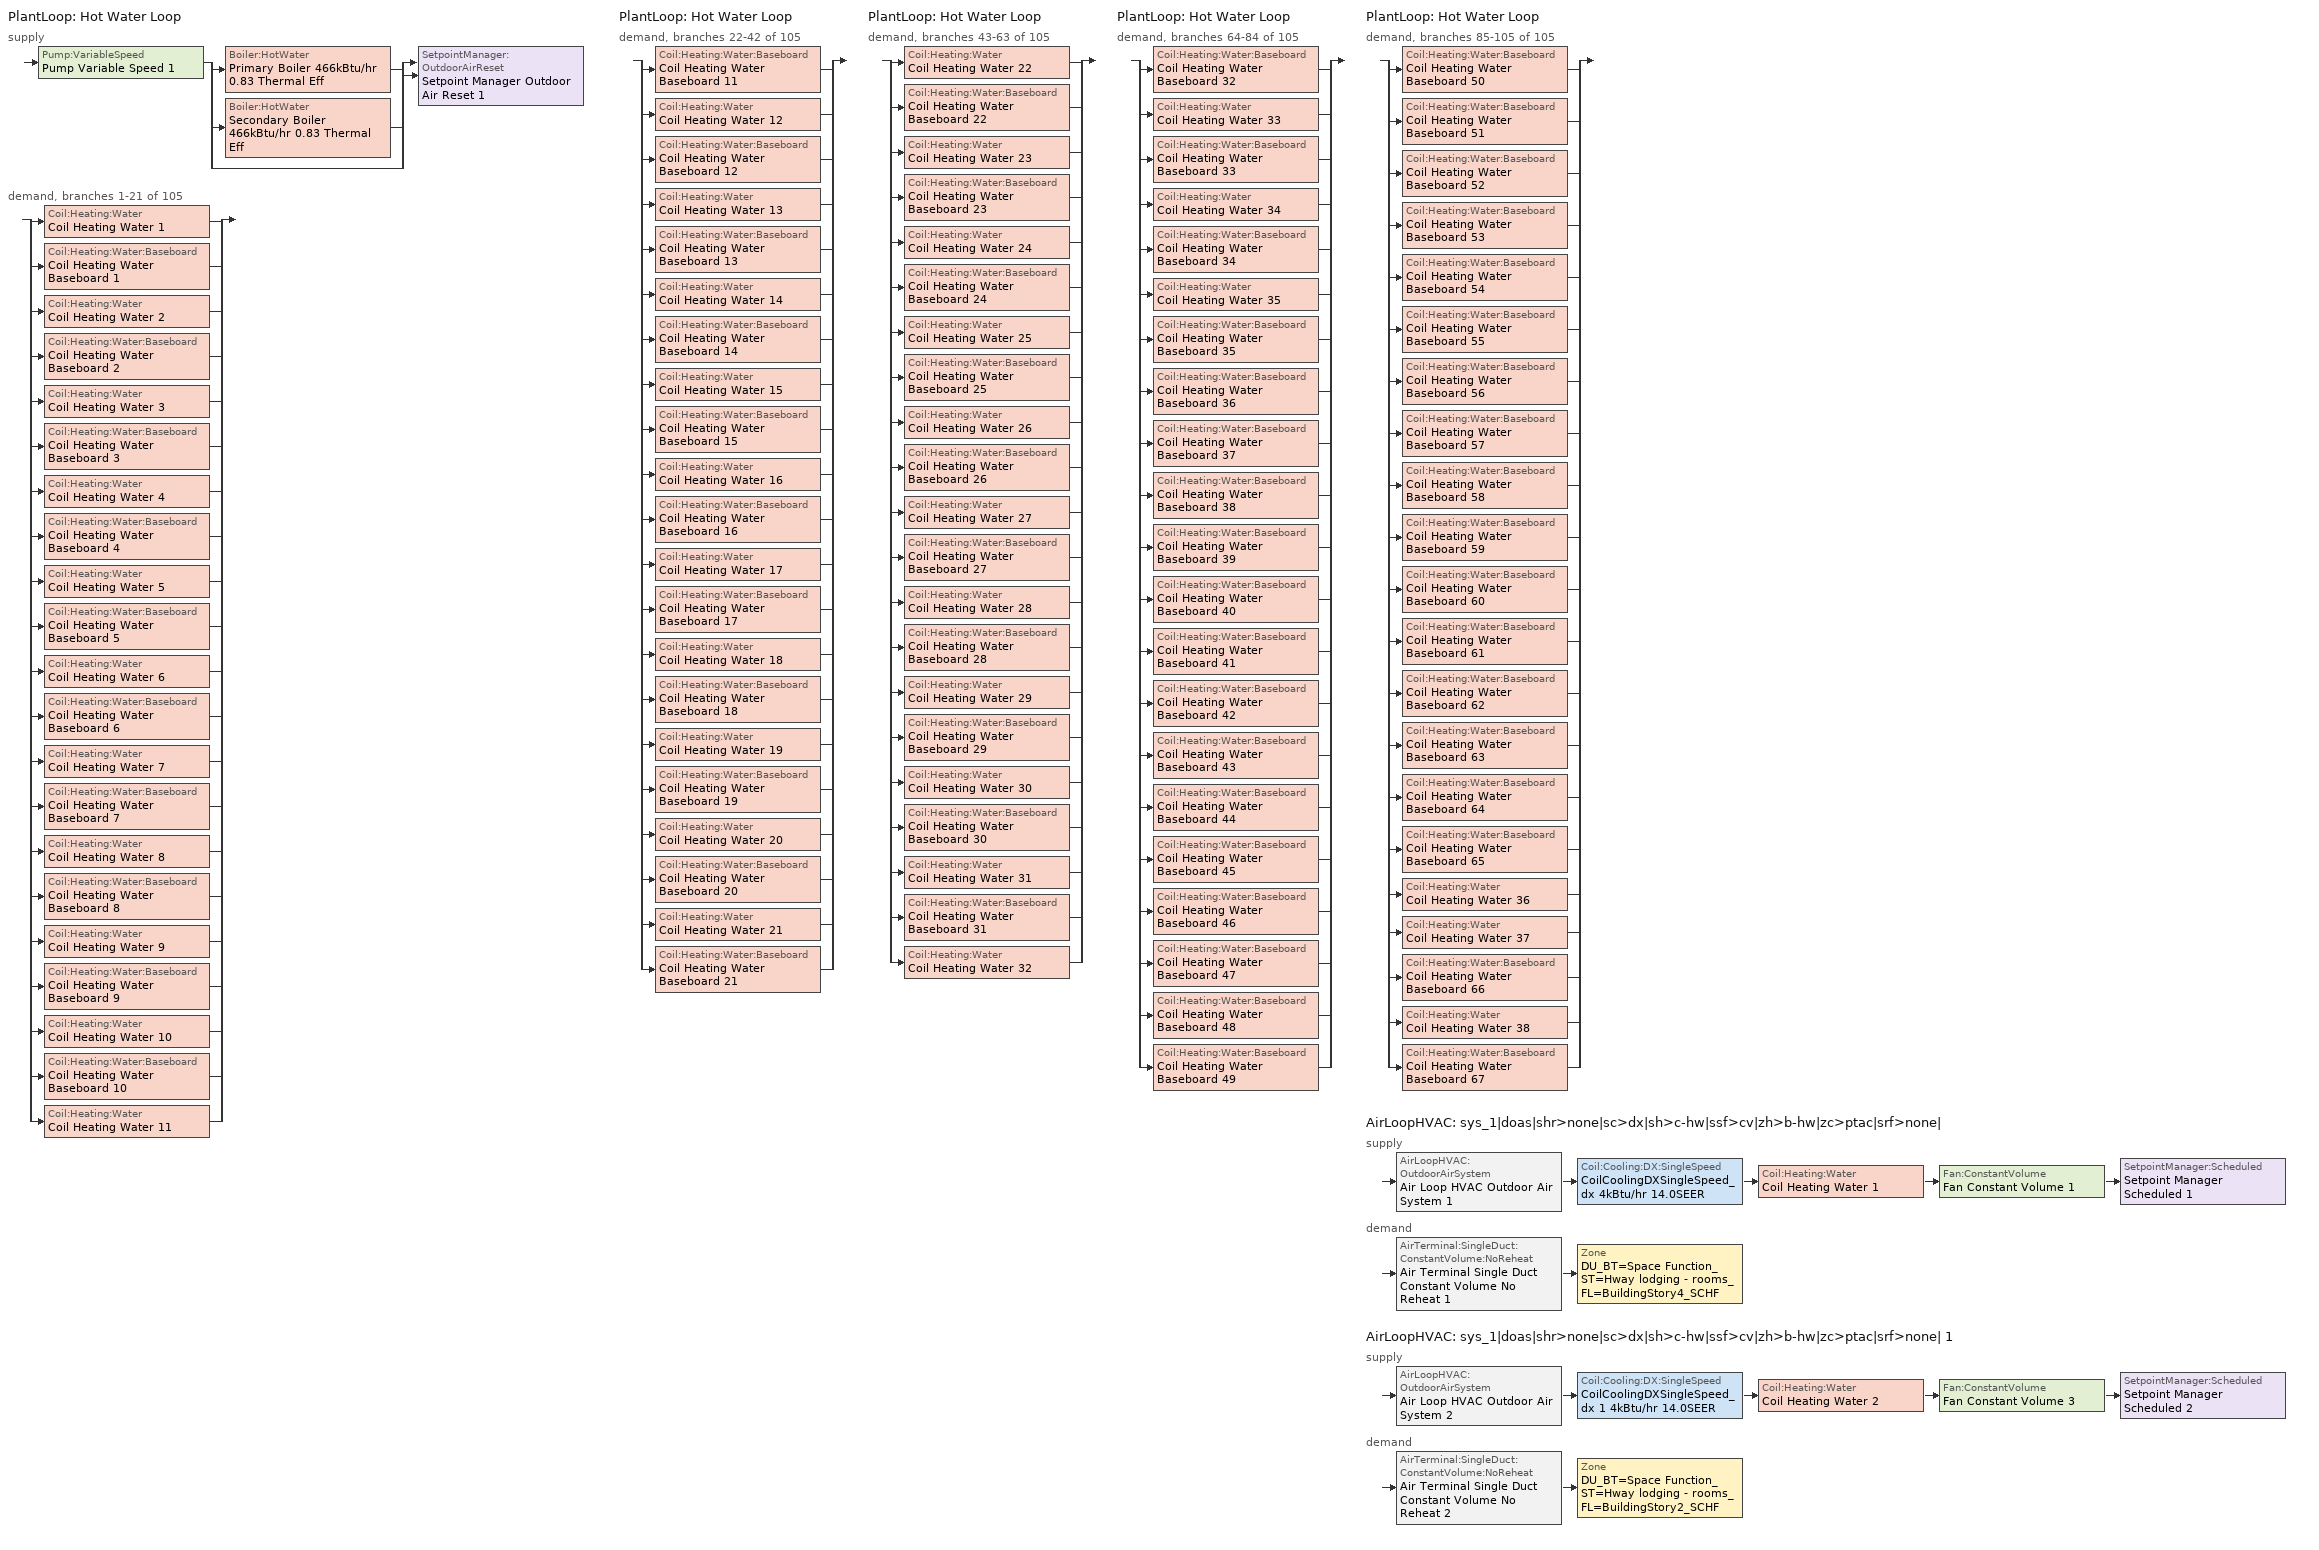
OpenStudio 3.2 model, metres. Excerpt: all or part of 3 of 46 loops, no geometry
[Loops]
PlantLoop 'Hot Water Loop'
 supply: Pump:VariableSpeed 'Pump Variable Speed 1' > split
  | Boiler:HotWater 'Primary Boiler 466kBtu/hr 0.83 Thermal Eff'
  | Boiler:HotWater 'Secondary Boiler 466kBtu/hr 0.83 Thermal Eff'
  | bypass
  join > SetpointManager:OutdoorAirReset 'Setpoint Manager Outdoor Air Reset 1'
 demand, branches 1-21 of 105: split
  | Coil:Heating:Water 'Coil Heating Water 1'
  | Coil:Heating:Water:Baseboard 'Coil Heating Water Baseboard 1'
  | Coil:Heating:Water 'Coil Heating Water 2'
  | Coil:Heating:Water:Baseboard 'Coil Heating Water Baseboard 2'
  | Coil:Heating:Water 'Coil Heating Water 3'
  | Coil:Heating:Water:Baseboard 'Coil Heating Water Baseboard 3'
  | Coil:Heating:Water 'Coil Heating Water 4'
  | Coil:Heating:Water:Baseboard 'Coil Heating Water Baseboard 4'
  | Coil:Heating:Water 'Coil Heating Water 5'
  | Coil:Heating:Water:Baseboard 'Coil Heating Water Baseboard 5'
  | Coil:Heating:Water 'Coil Heating Water 6'
  | Coil:Heating:Water:Baseboard 'Coil Heating Water Baseboard 6'
  | Coil:Heating:Water 'Coil Heating Water 7'
  | Coil:Heating:Water:Baseboard 'Coil Heating Water Baseboard 7'
  | Coil:Heating:Water 'Coil Heating Water 8'
  | Coil:Heating:Water:Baseboard 'Coil Heating Water Baseboard 8'
  | Coil:Heating:Water 'Coil Heating Water 9'
  | Coil:Heating:Water:Baseboard 'Coil Heating Water Baseboard 9'
  | Coil:Heating:Water 'Coil Heating Water 10'
  | Coil:Heating:Water:Baseboard 'Coil Heating Water Baseboard 10'
  | Coil:Heating:Water 'Coil Heating Water 11'
PlantLoop 'Hot Water Loop'
 demand, branches 22-42 of 105: split
  | Coil:Heating:Water:Baseboard 'Coil Heating Water Baseboard 11'
  | Coil:Heating:Water 'Coil Heating Water 12'
  | Coil:Heating:Water:Baseboard 'Coil Heating Water Baseboard 12'
  | Coil:Heating:Water 'Coil Heating Water 13'
  | Coil:Heating:Water:Baseboard 'Coil Heating Water Baseboard 13'
  | Coil:Heating:Water 'Coil Heating Water 14'
  | Coil:Heating:Water:Baseboard 'Coil Heating Water Baseboard 14'
  | Coil:Heating:Water 'Coil Heating Water 15'
  | Coil:Heating:Water:Baseboard 'Coil Heating Water Baseboard 15'
  | Coil:Heating:Water 'Coil Heating Water 16'
  | Coil:Heating:Water:Baseboard 'Coil Heating Water Baseboard 16'
  | Coil:Heating:Water 'Coil Heating Water 17'
  | Coil:Heating:Water:Baseboard 'Coil Heating Water Baseboard 17'
  | Coil:Heating:Water 'Coil Heating Water 18'
  | Coil:Heating:Water:Baseboard 'Coil Heating Water Baseboard 18'
  | Coil:Heating:Water 'Coil Heating Water 19'
  | Coil:Heating:Water:Baseboard 'Coil Heating Water Baseboard 19'
  | Coil:Heating:Water 'Coil Heating Water 20'
  | Coil:Heating:Water:Baseboard 'Coil Heating Water Baseboard 20'
  | Coil:Heating:Water 'Coil Heating Water 21'
  | Coil:Heating:Water:Baseboard 'Coil Heating Water Baseboard 21'
PlantLoop 'Hot Water Loop'
 demand, branches 43-63 of 105: split
  | Coil:Heating:Water 'Coil Heating Water 22'
  | Coil:Heating:Water:Baseboard 'Coil Heating Water Baseboard 22'
  | Coil:Heating:Water 'Coil Heating Water 23'
  | Coil:Heating:Water:Baseboard 'Coil Heating Water Baseboard 23'
  | Coil:Heating:Water 'Coil Heating Water 24'
  | Coil:Heating:Water:Baseboard 'Coil Heating Water Baseboard 24'
  | Coil:Heating:Water 'Coil Heating Water 25'
  | Coil:Heating:Water:Baseboard 'Coil Heating Water Baseboard 25'
  | Coil:Heating:Water 'Coil Heating Water 26'
  | Coil:Heating:Water:Baseboard 'Coil Heating Water Baseboard 26'
  | Coil:Heating:Water 'Coil Heating Water 27'
  | Coil:Heating:Water:Baseboard 'Coil Heating Water Baseboard 27'
  | Coil:Heating:Water 'Coil Heating Water 28'
  | Coil:Heating:Water:Baseboard 'Coil Heating Water Baseboard 28'
  | Coil:Heating:Water 'Coil Heating Water 29'
  | Coil:Heating:Water:Baseboard 'Coil Heating Water Baseboard 29'
  | Coil:Heating:Water 'Coil Heating Water 30'
  | Coil:Heating:Water:Baseboard 'Coil Heating Water Baseboard 30'
  | Coil:Heating:Water 'Coil Heating Water 31'
  | Coil:Heating:Water:Baseboard 'Coil Heating Water Baseboard 31'
  | Coil:Heating:Water 'Coil Heating Water 32'
PlantLoop 'Hot Water Loop'
 demand, branches 64-84 of 105: split
  | Coil:Heating:Water:Baseboard 'Coil Heating Water Baseboard 32'
  | Coil:Heating:Water 'Coil Heating Water 33'
  | Coil:Heating:Water:Baseboard 'Coil Heating Water Baseboard 33'
  | Coil:Heating:Water 'Coil Heating Water 34'
  | Coil:Heating:Water:Baseboard 'Coil Heating Water Baseboard 34'
  | Coil:Heating:Water 'Coil Heating Water 35'
  | Coil:Heating:Water:Baseboard 'Coil Heating Water Baseboard 35'
  | Coil:Heating:Water:Baseboard 'Coil Heating Water Baseboard 36'
  | Coil:Heating:Water:Baseboard 'Coil Heating Water Baseboard 37'
  | Coil:Heating:Water:Baseboard 'Coil Heating Water Baseboard 38'
  | Coil:Heating:Water:Baseboard 'Coil Heating Water Baseboard 39'
  | Coil:Heating:Water:Baseboard 'Coil Heating Water Baseboard 40'
  | Coil:Heating:Water:Baseboard 'Coil Heating Water Baseboard 41'
  | Coil:Heating:Water:Baseboard 'Coil Heating Water Baseboard 42'
  | Coil:Heating:Water:Baseboard 'Coil Heating Water Baseboard 43'
  | Coil:Heating:Water:Baseboard 'Coil Heating Water Baseboard 44'
  | Coil:Heating:Water:Baseboard 'Coil Heating Water Baseboard 45'
  | Coil:Heating:Water:Baseboard 'Coil Heating Water Baseboard 46'
  | Coil:Heating:Water:Baseboard 'Coil Heating Water Baseboard 47'
  | Coil:Heating:Water:Baseboard 'Coil Heating Water Baseboard 48'
  | Coil:Heating:Water:Baseboard 'Coil Heating Water Baseboard 49'
PlantLoop 'Hot Water Loop'
 demand, branches 85-105 of 105: split
  | Coil:Heating:Water:Baseboard 'Coil Heating Water Baseboard 50'
  | Coil:Heating:Water:Baseboard 'Coil Heating Water Baseboard 51'
  | Coil:Heating:Water:Baseboard 'Coil Heating Water Baseboard 52'
  | Coil:Heating:Water:Baseboard 'Coil Heating Water Baseboard 53'
  | Coil:Heating:Water:Baseboard 'Coil Heating Water Baseboard 54'
  | Coil:Heating:Water:Baseboard 'Coil Heating Water Baseboard 55'
  | Coil:Heating:Water:Baseboard 'Coil Heating Water Baseboard 56'
  | Coil:Heating:Water:Baseboard 'Coil Heating Water Baseboard 57'
  | Coil:Heating:Water:Baseboard 'Coil Heating Water Baseboard 58'
  | Coil:Heating:Water:Baseboard 'Coil Heating Water Baseboard 59'
  | Coil:Heating:Water:Baseboard 'Coil Heating Water Baseboard 60'
  | Coil:Heating:Water:Baseboard 'Coil Heating Water Baseboard 61'
  | Coil:Heating:Water:Baseboard 'Coil Heating Water Baseboard 62'
  | Coil:Heating:Water:Baseboard 'Coil Heating Water Baseboard 63'
  | Coil:Heating:Water:Baseboard 'Coil Heating Water Baseboard 64'
  | Coil:Heating:Water:Baseboard 'Coil Heating Water Baseboard 65'
  | Coil:Heating:Water 'Coil Heating Water 36'
  | Coil:Heating:Water 'Coil Heating Water 37'
  | Coil:Heating:Water:Baseboard 'Coil Heating Water Baseboard 66'
  | Coil:Heating:Water 'Coil Heating Water 38'
  | Coil:Heating:Water:Baseboard 'Coil Heating Water Baseboard 67'
AirLoopHVAC 'sys_1|doas|shr>none|sc>dx|sh>c-hw|ssf>cv|zh>b-hw|zc>ptac|srf>none|'
 supply: AirLoopHVAC:OutdoorAirSystem 'Air Loop HVAC Outdoor Air System 1' > Coil:Cooling:DX:SingleSpeed 'CoilCoolingDXSingleSpeed_dx 4kBtu/hr 14.0SEER' > Coil:Heating:Water 'Coil Heating Water 1' > Fan:ConstantVolume 'Fan Constant Volume 1' > SetpointManager:Scheduled 'Setpoint Manager Scheduled 1'
 demand: AirTerminal:SingleDuct:ConstantVolume:NoReheat 'Air Terminal Single Duct Constant Volume No Reheat 1' > Zone 'DU_BT=Space Function_ST=Hway lodging - rooms_FL=BuildingStory4_SCHF'
AirLoopHVAC 'sys_1|doas|shr>none|sc>dx|sh>c-hw|ssf>cv|zh>b-hw|zc>ptac|srf>none| 1'
 supply: AirLoopHVAC:OutdoorAirSystem 'Air Loop HVAC Outdoor Air System 2' > Coil:Cooling:DX:SingleSpeed 'CoilCoolingDXSingleSpeed_dx 1 4kBtu/hr 14.0SEER' > Coil:Heating:Water 'Coil Heating Water 2' > Fan:ConstantVolume 'Fan Constant Volume 3' > SetpointManager:Scheduled 'Setpoint Manager Scheduled 2'
 demand: AirTerminal:SingleDuct:ConstantVolume:NoReheat 'Air Terminal Single Duct Constant Volume No Reheat 2' > Zone 'DU_BT=Space Function_ST=Hway lodging - rooms_FL=BuildingStory2_SCHF'
[Sizing:Zone] Zone Cooling Design Supply Air Temperature Input Method=SupplyAirTemperature; Zone Cooling Design Supply Air Temperature {C}=13; Zone Cooling Design Supply Air Temperature Difference {deltaC}=11.11; Zone Heating Design Supply Air Temperature Input Method=SupplyAirTemperature; Zone Heating Design Supply Air Temperature {C}=43; Zone Heating Design Supply Air Temperature Difference {deltaC}=11.11; Zone Cooling Design Supply Air Humidity Ratio {kg-H2O/kg-air}=0.0085; Zone Heating Design Supply Air Humidity Ratio {kg-H2O/kg-air}=0.008; Zone Heating Sizing Factor=1.3; Zone Cooling Sizing Factor=1.1; Cooling Design Air Flow Method=DesignDay; Heating Design Air Flow Method=DesignDay; Account for Dedicated Outdoor Air System=No; Dedicated Outdoor Air System Control Strategy=NeutralSupplyAir; Dedicated Outdoor Air Low Setpoint Temperature for Design {C}=autosize; Dedicated Outdoor Air High Setpoint Temperature for Design {C}=autosize
DU_BT=Space Function_ST=Hway lodging - rooms_FL=BuildingStory4_SCHF; DU_BT=Space Function_ST=Hway lodging - rooms_FL=BuildingStory2_SCHF
[Zone equipment]
DU_BT=Space Function_ST=Hway lodging - rooms_FL=BuildingStory4_SCHF: DU_BT=Space Function_ST=Hway lodging - rooms_FL=BuildingStory4_SCHF PTAC, Zone HVAC Baseboard Convective Water 1, Air Terminal Single Duct Constant Volume No Reheat 1
DU_BT=Space Function_ST=Hway lodging - rooms_FL=BuildingStory2_SCHF: DU_BT=Space Function_ST=Hway lodging - rooms_FL=BuildingStory2_SCHF PTAC, Zone HVAC Baseboard Convective Water 2, Air Terminal Single Duct Constant Volume No Reheat 2
[PlantLoop]
Hot Water Loop: Fluid Type=Water; Glycol Concentration=0; Plant Loop Volume {m3}=Autocalculate; Load Distribution Scheme=Optimal
[Sizing:Plant]
Hot Water Loop: Loop Type=Heating; Design Loop Exit Temperature {C}=82; Loop Design Temperature Difference {deltaC}=16; Sizing Option=NonCoincident; Zone Timesteps in Averaging Window=1; Coincident Sizing Factor Mode=None
[Pump:VariableSpeed]
Pump Variable Speed 1: Motor Efficiency=0.865; Pump Control Type=Intermittent; Skin Loss Radiative Fraction=0.5; Design Power Sizing Method=PowerPerFlowPerPressure; Design Electric Power per Unit Flow Rate {W/(m3/s)}=348701.1; Design Shaft Power per Unit Flow Rate per Unit Head {W-s/m3-Pa}=1.28205; Design Minimum Flow Rate Fraction=0
[Boiler:HotWater] Fuel Type=NaturalGas; Nominal Capacity {W}=136430; Nominal Thermal Efficiency=0.83; Normalized Boiler Efficiency Curve=BOILER-EFFFPLR-NECB2011; Water Outlet Upper Temperature Limit {C}=99; Boiler Flow Mode=ConstantFlow; Parasitic Electric Load {W}=0; Sizing Factor=1
Primary Boiler 466kBtu/hr 0.83 Thermal Eff; Secondary Boiler 466kBtu/hr 0.83 Thermal Eff
[SetpointManager:OutdoorAirReset]
Setpoint Manager Outdoor Air Reset 1: Control Variable=Temperature; Setpoint at Outdoor Low Temperature {C}=82; Outdoor Low Temperature {C}=-16; Setpoint at Outdoor High Temperature {C}=60; Outdoor High Temperature {C}=0
[AirLoopHVAC] Design Supply Air Flow Rate {m3/s}=autosize; Design Return Air Flow Fraction of Supply Air Flow=1
Name | Availability Schedule
sys_1|doas|shr>none|sc>dx|sh>c-hw|ssf>cv|zh>b-hw|zc>ptac|srf>none| | sys_1|doas|shr>none|sc>dx|sh>c-hw|ssf>cv|zh>b-hw|zc>ptac|srf>none| Occ Sch
sys_1|doas|shr>none|sc>dx|sh>c-hw|ssf>cv|zh>b-hw|zc>ptac|srf>none| 1 | sys_1|doas|shr>none|sc>dx|sh>c-hw|ssf>cv|zh>b-hw|zc>ptac|srf>none| 1 Occ Sch
[Sizing:System] Type of Load to Size On=VentilationRequirement; Design Outdoor Air Flow Rate {m3/s}=Autosize; Central Heating Maximum System Air Flow Ratio=1; Preheat Design Temperature {C}=7; Preheat Design Humidity Ratio {kg-H2O/kg-Air}=0.008; Precool Design Temperature {C}=13; Precool Design Humidity Ratio {kg-H2O/kg-Air}=0.008; Central Cooling Design Supply Air Temperature {C}=13; Central Heating Design Supply Air Temperature {C}=43; Sizing Option=NonCoincident; 100% Outdoor Air in Cooling=Yes; 100% Outdoor Air in Heating=Yes; Central Cooling Design Supply Air Humidity Ratio {kg-H2O/kg-Air}=0.0085; Central Heating Design Supply Air Humidity Ratio {kg-H2O/kg-Air}=0.008; Cooling Design Air Flow Method=DesignDay; Cooling Design Air Flow Rate {m3/s}=0; Heating Design Air Flow Method=DesignDay; Heating Design Air Flow Rate {m3/s}=0; System Outdoor Air Method=ZoneSum; Zone Maximum Outdoor Air Fraction=1; Cooling Supply Air Flow Rate Per Floor Area {m3/s-m2}=0.00996765; Cooling Fraction of Autosized Cooling Supply Air Flow Rate=1; Cooling Supply Air Flow Rate Per Unit Cooling Capacity {m3/s-W}=3.94755e-05; Heating Supply Air Flow Rate Per Floor Area {m3/s-m2}=0.00996765; Heating Fraction of Autosized Heating Supply Air Flow Rate=1; Heating Fraction of Autosized Cooling Supply Air Flow Rate=1; Heating Supply Air Flow Rate Per Unit Heating Capacity {m3/s-W}=3.15882e-05; Cooling Design Capacity Method=CoolingDesignCapacity; Cooling Design Capacity {W}=autosize; Cooling Design Capacity Per Floor Area {W/m2}=234.7; Fraction of Autosized Cooling Design Capacity=1; Heating Design Capacity Method=HeatingDesignCapacity; Heating Design Capacity {W}=autosize; Heating Design Capacity Per Floor Area {W/m2}=157; Fraction of Autosized Heating Design Capacity=1; Central Cooling Capacity Control Method=OnOff
sys_1|doas|shr>none|sc>dx|sh>c-hw|ssf>cv|zh>b-hw|zc>ptac|srf>none|; sys_1|doas|shr>none|sc>dx|sh>c-hw|ssf>cv|zh>b-hw|zc>ptac|srf>none| 1
[Fan:ConstantVolume] Availability Schedule=Always On Discrete; Fan Total Efficiency=0.39975; Pressure Rise {Pa}=640; Maximum Flow Rate {m3/s}=AutoSize; Motor Efficiency=0.615
Fan Constant Volume 1; Fan Constant Volume 2; Fan Constant Volume 3; Fan Constant Volume 4
[Coil:Heating:Water] Availability Schedule=Always On Discrete
Coil Heating Water 1; Coil Heating Water 2; Coil Heating Water 3; Coil Heating Water 4; Coil Heating Water 5; Coil Heating Water 6; Coil Heating Water 7; Coil Heating Water 8; Coil Heating Water 9; Coil Heating Water 10; Coil Heating Water 11; Coil Heating Water 12; Coil Heating Water 13; Coil Heating Water 14; Coil Heating Water 15; Coil Heating Water 16; Coil Heating Water 17; Coil Heating Water 18; Coil Heating Water 19; Coil Heating Water 20; Coil Heating Water 21; Coil Heating Water 22; Coil Heating Water 23; Coil Heating Water 24; Coil Heating Water 25; Coil Heating Water 26; Coil Heating Water 27; Coil Heating Water 28; Coil Heating Water 29; Coil Heating Water 30; Coil Heating Water 31; Coil Heating Water 32; Coil Heating Water 33; Coil Heating Water 34; Coil Heating Water 35; Coil Heating Water 36; Coil Heating Water 37; Coil Heating Water 38
[Coil:Cooling:DX:SingleSpeed] Availability Schedule=Always On Discrete; Rated Total Cooling Capacity {W}=autosize; Rated Sensible Heat Ratio=autosize; Rated Air Flow Rate {m3/s}=autosize; Rated Evaporator Fan Power Per Volume Flow Rate {W/(m3/s)}=773.3; Total Cooling Capacity Function of Temperature Curve=DXCOOL-NECB2011-REF-CAPFT; Total Cooling Capacity Function of Flow Fraction Curve=DXCOOL-NECB2011-REF-CAPFFLOW; Energy Input Ratio Function of Temperature Curve=DXCOOL-NECB2011-REF-COOLEIRFT; Energy Input Ratio Function of Flow Fraction Curve=DXCOOL-NECB2011-REF-COOLEIRFFLOW; Part Load Fraction Correlation Curve=DXCOOL-NECB2011-REF-COOLPLFFPLR; Minimum Outdoor Dry-Bulb Temperature for Compressor Operation {C}=-25; Condenser Type=AirCooled; Evaporative Condenser Effectiveness=0; Evaporative Condenser Air Flow Rate {m3/s}=Autosize; Evaporative Condenser Pump Rated Power Consumption {W}=Autosize; Crankcase Heater Capacity {W}=0; Maximum Outdoor Dry-Bulb Temperature for Crankcase Heater Operation {C}=0; Basin Heater Capacity {W/K}=0; Basin Heater Setpoint Temperature {C}=10
Name | Rated COP {W/W}
CoilCoolingDXSingleSpeed_dx 4kBtu/hr 14.0SEER; CoilCoolingDXSingleSpeed_dx 1 4kBtu/hr 14.0SEER | 4.11713
Coil Cooling DX Single Speed 1 17kBtu/hr 9.3EER | 3.23448
Coil Cooling DX Single Speed 2 8kBtu/hr 10.8EER | 3.74637
[Controller:OutdoorAir] Minimum Outdoor Air Flow Rate {m3/s}=autosize; Maximum Outdoor Air Flow Rate {m3/s}=Autosize; Economizer Control Type=NoEconomizer; Economizer Control Action Type=ModulateFlow; Economizer Maximum Limit Dry-Bulb Temperature {C}=28; Economizer Maximum Limit Enthalpy {J/kg}=64000; Economizer Minimum Limit Dry-Bulb Temperature {C}=-100; Lockout Type=NoLockout; Minimum Limit Type=FixedMinimum; High Humidity Control=No; Heat Recovery Bypass Control Type=BypassWhenWithinEconomizerLimits
Name | Minimum Outdoor Air Schedule | Controller Mechanical Ventilation
Controller Outdoor Air 1 | sys_1|doas|shr>none|sc>dx|sh>c-hw|ssf>cv|zh>b-hw|zc>ptac|srf>none| Occ Sch | Controller Mechanical Ventilation 1
Controller Outdoor Air 2 | sys_1|doas|shr>none|sc>dx|sh>c-hw|ssf>cv|zh>b-hw|zc>ptac|srf>none| 1 Occ Sch | Controller Mechanical Ventilation 2
[Controller:MechanicalVentilation] Availability Schedule=Always On Discrete; System Outdoor Air Method=ZoneSum
Controller Mechanical Ventilation 1; Controller Mechanical Ventilation 2
[AirLoopHVAC:OutdoorAirSystem]
Name | Controller
Air Loop HVAC Outdoor Air System 1 | Controller Outdoor Air 1
Air Loop HVAC Outdoor Air System 2 | Controller Outdoor Air 2
[Controller:WaterCoil] Action=Normal; Controller Convergence Tolerance {deltaC}=0.0001; Minimum Actuated Flow {m3/s}=0
Name | Water Coil
Controller Water Coil 1 | Coil Heating Water 1
Controller Water Coil 2 | Coil Heating Water 2
Controller Water Coil 3 | Coil Heating Water 3
Controller Water Coil 4 | Coil Heating Water 4
Controller Water Coil 5 | Coil Heating Water 5
Controller Water Coil 6 | Coil Heating Water 6
Controller Water Coil 7 | Coil Heating Water 7
Controller Water Coil 8 | Coil Heating Water 8
Controller Water Coil 9 | Coil Heating Water 9
Controller Water Coil 10 | Coil Heating Water 10
Controller Water Coil 11 | Coil Heating Water 11
Controller Water Coil 12 | Coil Heating Water 12
Controller Water Coil 13 | Coil Heating Water 13
Controller Water Coil 14 | Coil Heating Water 14
Controller Water Coil 15 | Coil Heating Water 15
Controller Water Coil 16 | Coil Heating Water 16
Controller Water Coil 17 | Coil Heating Water 17
Controller Water Coil 18 | Coil Heating Water 18
Controller Water Coil 19 | Coil Heating Water 19
Controller Water Coil 20 | Coil Heating Water 20
Controller Water Coil 21 | Coil Heating Water 21
Controller Water Coil 22 | Coil Heating Water 22
Controller Water Coil 23 | Coil Heating Water 23
Controller Water Coil 24 | Coil Heating Water 24
Controller Water Coil 25 | Coil Heating Water 25
Controller Water Coil 26 | Coil Heating Water 26
Controller Water Coil 27 | Coil Heating Water 27
Controller Water Coil 28 | Coil Heating Water 28
Controller Water Coil 29 | Coil Heating Water 29
Controller Water Coil 30 | Coil Heating Water 30
Controller Water Coil 31 | Coil Heating Water 31
Controller Water Coil 32 | Coil Heating Water 32
Controller Water Coil 33 | Coil Heating Water 33
Controller Water Coil 34 | Coil Heating Water 34
Controller Water Coil 35 | Coil Heating Water 35
Controller Water Coil 36 | Coil Heating Water 36
Controller Water Coil 38 | Coil Heating Water 37
Controller Water Coil 39 | Coil Heating Water 38
[SetpointManager:Scheduled] Control Variable=Temperature
Name | Schedule
Setpoint Manager Scheduled 1 | Makeup-Air Unit Supply Air Temp
Setpoint Manager Scheduled 2 | Makeup-Air Unit Supply Air Temp 1
[Coil:Heating:Electric] Availability Schedule=ON_OFF_ALWAYS_OFF
Coil Heating Electric 1; Coil Heating Electric 2
[ZoneHVAC:PackagedTerminalAirConditioner] Availability Schedule=Always On Discrete; Supply Air Flow Rate During Cooling Operation {m3/s}=Autosize; Supply Air Flow Rate During Heating Operation {m3/s}=Autosize; Supply Air Flow Rate When No Cooling or Heating is Needed {m3/s}=Autosize; Outdoor Air Flow Rate During Cooling Operation {m3/s}=1e-05; Outdoor Air Flow Rate During Heating Operation {m3/s}=1e-05; Outdoor Air Flow Rate When No Cooling or Heating is Needed {m3/s}=1e-05; Fan Placement=DrawThrough
Name | Supply Air Fan | Heating Coil | Cooling Coil
DU_BT=Space Function_ST=Hway lodging - rooms_FL=BuildingStory4_SCHF PTAC | Fan Constant Volume 2 | Coil Heating Electric 1 | Coil Cooling DX Single Speed 1 17kBtu/hr 9.3EER
DU_BT=Space Function_ST=Hway lodging - rooms_FL=BuildingStory2_SCHF PTAC | Fan Constant Volume 4 | Coil Heating Electric 2 | Coil Cooling DX Single Speed 2 8kBtu/hr 10.8EER
[Coil:Heating:Water:Baseboard] Heating Design Capacity Method=HeatingDesignCapacity; Heating Design Capacity {W}=autosize; Heating Design Capacity Per Floor Area {W/m2}=0; Fraction of Autosized Heating Design Capacity=0.8
Coil Heating Water Baseboard 1; Coil Heating Water Baseboard 2; Coil Heating Water Baseboard 3; Coil Heating Water Baseboard 4; Coil Heating Water Baseboard 5; Coil Heating Water Baseboard 6; Coil Heating Water Baseboard 7; Coil Heating Water Baseboard 8; Coil Heating Water Baseboard 9; Coil Heating Water Baseboard 10; Coil Heating Water Baseboard 11; Coil Heating Water Baseboard 12; Coil Heating Water Baseboard 13; Coil Heating Water Baseboard 14; Coil Heating Water Baseboard 15; Coil Heating Water Baseboard 16; Coil Heating Water Baseboard 17; Coil Heating Water Baseboard 18; Coil Heating Water Baseboard 19; Coil Heating Water Baseboard 20; Coil Heating Water Baseboard 21; Coil Heating Water Baseboard 22; Coil Heating Water Baseboard 23; Coil Heating Water Baseboard 24; Coil Heating Water Baseboard 25; Coil Heating Water Baseboard 26; Coil Heating Water Baseboard 27; Coil Heating Water Baseboard 28; Coil Heating Water Baseboard 29; Coil Heating Water Baseboard 30; Coil Heating Water Baseboard 31; Coil Heating Water Baseboard 32; Coil Heating Water Baseboard 33; Coil Heating Water Baseboard 34; Coil Heating Water Baseboard 35; Coil Heating Water Baseboard 36; Coil Heating Water Baseboard 37; Coil Heating Water Baseboard 38; Coil Heating Water Baseboard 39; Coil Heating Water Baseboard 40; Coil Heating Water Baseboard 41; Coil Heating Water Baseboard 42; Coil Heating Water Baseboard 43; Coil Heating Water Baseboard 44; Coil Heating Water Baseboard 45; Coil Heating Water Baseboard 46; Coil Heating Water Baseboard 47; Coil Heating Water Baseboard 48; Coil Heating Water Baseboard 49; Coil Heating Water Baseboard 50; Coil Heating Water Baseboard 51; Coil Heating Water Baseboard 52; Coil Heating Water Baseboard 53; Coil Heating Water Baseboard 54; Coil Heating Water Baseboard 55; Coil Heating Water Baseboard 56; Coil Heating Water Baseboard 57; Coil Heating Water Baseboard 58; Coil Heating Water Baseboard 59; Coil Heating Water Baseboard 60; Coil Heating Water Baseboard 61; Coil Heating Water Baseboard 62; Coil Heating Water Baseboard 63; Coil Heating Water Baseboard 64; Coil Heating Water Baseboard 65; Coil Heating Water Baseboard 66; Coil Heating Water Baseboard 67
[ZoneHVAC:Baseboard:Convective:Water] Availability Schedule=Always On Discrete
Name | Heating Coil
Zone HVAC Baseboard Convective Water 1 | Coil Heating Water Baseboard 1
Zone HVAC Baseboard Convective Water 2 | Coil Heating Water Baseboard 2
Zone HVAC Baseboard Convective Water 3 | Coil Heating Water Baseboard 3
Zone HVAC Baseboard Convective Water 4 | Coil Heating Water Baseboard 4
Zone HVAC Baseboard Convective Water 5 | Coil Heating Water Baseboard 5
Zone HVAC Baseboard Convective Water 6 | Coil Heating Water Baseboard 6
Zone HVAC Baseboard Convective Water 7 | Coil Heating Water Baseboard 7
Zone HVAC Baseboard Convective Water 8 | Coil Heating Water Baseboard 8
Zone HVAC Baseboard Convective Water 9 | Coil Heating Water Baseboard 9
Zone HVAC Baseboard Convective Water 10 | Coil Heating Water Baseboard 10
Zone HVAC Baseboard Convective Water 11 | Coil Heating Water Baseboard 11
Zone HVAC Baseboard Convective Water 12 | Coil Heating Water Baseboard 12
Zone HVAC Baseboard Convective Water 13 | Coil Heating Water Baseboard 13
Zone HVAC Baseboard Convective Water 14 | Coil Heating Water Baseboard 14
Zone HVAC Baseboard Convective Water 15 | Coil Heating Water Baseboard 15
Zone HVAC Baseboard Convective Water 16 | Coil Heating Water Baseboard 16
Zone HVAC Baseboard Convective Water 17 | Coil Heating Water Baseboard 17
Zone HVAC Baseboard Convective Water 18 | Coil Heating Water Baseboard 18
Zone HVAC Baseboard Convective Water 19 | Coil Heating Water Baseboard 19
Zone HVAC Baseboard Convective Water 20 | Coil Heating Water Baseboard 20
Zone HVAC Baseboard Convective Water 21 | Coil Heating Water Baseboard 21
Zone HVAC Baseboard Convective Water 22 | Coil Heating Water Baseboard 22
Zone HVAC Baseboard Convective Water 23 | Coil Heating Water Baseboard 23
Zone HVAC Baseboard Convective Water 24 | Coil Heating Water Baseboard 24
Zone HVAC Baseboard Convective Water 25 | Coil Heating Water Baseboard 25
Zone HVAC Baseboard Convective Water 26 | Coil Heating Water Baseboard 26
Zone HVAC Baseboard Convective Water 27 | Coil Heating Water Baseboard 27
Zone HVAC Baseboard Convective Water 28 | Coil Heating Water Baseboard 28
Zone HVAC Baseboard Convective Water 29 | Coil Heating Water Baseboard 29
Zone HVAC Baseboard Convective Water 30 | Coil Heating Water Baseboard 30
Zone HVAC Baseboard Convective Water 31 | Coil Heating Water Baseboard 31
Zone HVAC Baseboard Convective Water 32 | Coil Heating Water Baseboard 32
Zone HVAC Baseboard Convective Water 33 | Coil Heating Water Baseboard 33
Zone HVAC Baseboard Convective Water 34 | Coil Heating Water Baseboard 34
Zone HVAC Baseboard Convective Water 35 | Coil Heating Water Baseboard 35
Zone HVAC Baseboard Convective Water 36 | Coil Heating Water Baseboard 36
Zone HVAC Baseboard Convective Water 37 | Coil Heating Water Baseboard 37
Zone HVAC Baseboard Convective Water 38 | Coil Heating Water Baseboard 38
Zone HVAC Baseboard Convective Water 39 | Coil Heating Water Baseboard 39
Zone HVAC Baseboard Convective Water 40 | Coil Heating Water Baseboard 40
Zone HVAC Baseboard Convective Water 41 | Coil Heating Water Baseboard 41
Zone HVAC Baseboard Convective Water 42 | Coil Heating Water Baseboard 42
Zone HVAC Baseboard Convective Water 43 | Coil Heating Water Baseboard 43
Zone HVAC Baseboard Convective Water 44 | Coil Heating Water Baseboard 44
Zone HVAC Baseboard Convective Water 45 | Coil Heating Water Baseboard 45
Zone HVAC Baseboard Convective Water 46 | Coil Heating Water Baseboard 46
Zone HVAC Baseboard Convective Water 47 | Coil Heating Water Baseboard 47
Zone HVAC Baseboard Convective Water 48 | Coil Heating Water Baseboard 48
Zone HVAC Baseboard Convective Water 49 | Coil Heating Water Baseboard 49
Zone HVAC Baseboard Convective Water 50 | Coil Heating Water Baseboard 50
Zone HVAC Baseboard Convective Water 51 | Coil Heating Water Baseboard 51
Zone HVAC Baseboard Convective Water 52 | Coil Heating Water Baseboard 52
Zone HVAC Baseboard Convective Water 53 | Coil Heating Water Baseboard 53
Zone HVAC Baseboard Convective Water 54 | Coil Heating Water Baseboard 54
Zone HVAC Baseboard Convective Water 55 | Coil Heating Water Baseboard 55
Zone HVAC Baseboard Convective Water 56 | Coil Heating Water Baseboard 56
Zone HVAC Baseboard Convective Water 57 | Coil Heating Water Baseboard 57
Zone HVAC Baseboard Convective Water 58 | Coil Heating Water Baseboard 58
Zone HVAC Baseboard Convective Water 59 | Coil Heating Water Baseboard 59
Zone HVAC Baseboard Convective Water 60 | Coil Heating Water Baseboard 60
Zone HVAC Baseboard Convective Water 61 | Coil Heating Water Baseboard 61
Zone HVAC Baseboard Convective Water 62 | Coil Heating Water Baseboard 62
Zone HVAC Baseboard Convective Water 63 | Coil Heating Water Baseboard 63
Zone HVAC Baseboard Convective Water 64 | Coil Heating Water Baseboard 64
Zone HVAC Baseboard Convective Water 65 | Coil Heating Water Baseboard 65
Zone HVAC Baseboard Convective Water 66 | Coil Heating Water Baseboard 66
Zone HVAC Baseboard Convective Water 67 | Coil Heating Water Baseboard 67
[AirTerminal:SingleDuct:ConstantVolume:NoReheat] Availability Schedule=Always On Discrete; Maximum Air Flow Rate {m3/s}=AutoSize
Air Terminal Single Duct Constant Volume No Reheat 1; Air Terminal Single Duct Constant Volume No Reheat 2
[AvailabilityManager:NightCycle] Applicability Schedule=Always On Discrete; Control Type=CycleOnAny; Thermostat Tolerance {deltaC}=1; Cycling Run Time {s}=3600
Availability Manager Night Cycle 1; Availability Manager Night Cycle 2; Availability Manager Night Cycle 3; Availability Manager Night Cycle 4; Availability Manager Night Cycle 5; Availability Manager Night Cycle 6; Availability Manager Night Cycle 7; Availability Manager Night Cycle 8; Availability Manager Night Cycle 9; Availability Manager Night Cycle 10; Availability Manager Night Cycle 11; Availability Manager Night Cycle 12; Availability Manager Night Cycle 13; Availability Manager Night Cycle 14; Availability Manager Night Cycle 15; Availability Manager Night Cycle 16; Availability Manager Night Cycle 17; Availability Manager Night Cycle 18; Availability Manager Night Cycle 19; Availability Manager Night Cycle 20; Availability Manager Night Cycle 21; Availability Manager Night Cycle 22; Availability Manager Night Cycle 23; Availability Manager Night Cycle 24; Availability Manager Night Cycle 25; Availability Manager Night Cycle 26; Availability Manager Night Cycle 27; Availability Manager Night Cycle 28; Availability Manager Night Cycle 29; Availability Manager Night Cycle 30; Availability Manager Night Cycle 31; Availability Manager Night Cycle 32; Availability Manager Night Cycle 33; Availability Manager Night Cycle 34; Availability Manager Night Cycle 35; Availability Manager Night Cycle 36; Availability Manager Night Cycle 37; Availability Manager Night Cycle 38; Availability Manager Night Cycle 39; Availability Manager Night Cycle 40; Availability Manager Night Cycle 41; Availability Manager Night Cycle 42
[Schedule:Ruleset]
Name | Default Day Schedule | Summer Design Day Schedule | Winter Design Day Schedule
ON_OFF_ALWAYS_OFF | Schedule Day 3
Makeup-Air Unit Supply Air Temp | Makeup Air Unit Supply Air Temp Default
Makeup-Air Unit Supply Air Temp 1 | Makeup Air Unit Supply Air Temp Default 1
sys_1|doas|shr>none|sc>dx|sh>c-hw|ssf>cv|zh>b-hw|zc>ptac|srf>none| Occ Sch | sys_1|doas|shr>none|sc>dx|sh>c-hw|ssf>cv|zh>b-hw|zc>ptac|srf>none| Occ Sch Default | sys_1|doas|shr>none|sc>dx|sh>c-hw|ssf>cv|zh>b-hw|zc>ptac|srf>none| Occ Sch Summer Design Day | sys_1|doas|shr>none|sc>dx|sh>c-hw|ssf>cv|zh>b-hw|zc>ptac|srf>none| Occ Sch Winter Design Day
sys_1|doas|shr>none|sc>dx|sh>c-hw|ssf>cv|zh>b-hw|zc>ptac|srf>none| 1 Occ Sch | sys_1|doas|shr>none|sc>dx|sh>c-hw|ssf>cv|zh>b-hw|zc>ptac|srf>none| 1 Occ Sch Default | sys_1|doas|shr>none|sc>dx|sh>c-hw|ssf>cv|zh>b-hw|zc>ptac|srf>none| 1 Occ Sch Summer Design Day | sys_1|doas|shr>none|sc>dx|sh>c-hw|ssf>cv|zh>b-hw|zc>ptac|srf>none| 1 Occ Sch Winter Design Day
[Schedule:Day]
Schedule Day 3; wkdON_OFF_ALWAYS_OFF 1; satON_OFF_ALWAYS_OFF 1; sunON_OFF_ALWAYS_OFF 1: 1, 0, 0, 2, 0, 0, 3, 0, 0, 4, 0, 0, 5, 0, 0, 6, 0, 0, 7, 0, 0, 8, 0, 0, 9, 0, 0, 10, 0, 0, 11, 0, 0, 12, 0, 0, 13, 0, 0, 14, 0, 0, 15, 0, 0, 16, 0, 0, 17, 0, 0, 18, 0, 0, 19, 0, 0, 20, 0, 0, 21, 0, 0, 22, 0, 0, 23, 0, 0, 24, 0, 0
Makeup Air Unit Supply Air Temp Default; Makeup Air Unit Supply Air Temp Default 1: 24, 0, 20
sys_1|doas|shr>none|sc>dx|sh>c-hw|ssf>cv|zh>b-hw|zc>ptac|srf>none| Occ Sch Default; sys_1|doas|shr>none|sc>dx|sh>c-hw|ssf>cv|zh>b-hw|zc>ptac|srf>none| Occ Sch Winter Design Day; sys_1|doas|shr>none|sc>dx|sh>c-hw|ssf>cv|zh>b-hw|zc>ptac|srf>none| Occ Sch Summer Design Day; sys_1|doas|shr>none|sc>dx|sh>c-hw|ssf>cv|zh>b-hw|zc>ptac|srf>none| 1 Occ Sch Default; sys_1|doas|shr>none|sc>dx|sh>c-hw|ssf>cv|zh>b-hw|zc>ptac|srf>none| 1 Occ Sch Winter Design Day; sys_1|doas|shr>none|sc>dx|sh>c-hw|ssf>cv|zh>b-hw|zc>ptac|srf>none| 1 Occ Sch Summer Design Day: 24, 0, 1
[Schedule:Rule] Schedule Ruleset=ON_OFF_ALWAYS_OFF; Date Specification Type=DateRange; Start Month=1; Start Day=1; End Month=12; End Day=31
Name | Rule Order | Day Schedule | Apply Sunday | Apply Monday | Apply Tuesday | Apply Wednesday | Apply Thursday | Apply Friday | Apply Saturday
wkdON_OFF_ALWAYS_OFF rule | 2 | wkdON_OFF_ALWAYS_OFF 1 | No | Yes | Yes | Yes | Yes | Yes | No
satON_OFF_ALWAYS_OFFrule | 1 | satON_OFF_ALWAYS_OFF 1 | No | No | No | No | No | No | Yes
sunON_OFF_ALWAYS_OFFrule | 0 | sunON_OFF_ALWAYS_OFF 1 | Yes | No | No | No | No | No | No
[Schedule:Constant]
Always On Discrete: Value=1
[Curve:Biquadratic] Minimum Value of x=13; Maximum Value of x=24; Minimum Value of y=24; Maximum Value of y=46
Name | Coefficient1 Constant | Coefficient2 x | Coefficient3 x**2 | Coefficient4 y | Coefficient5 y**2 | Coefficient6 x*y
DXCOOL-NECB2011-REF-CAPFT | 0.867905 | 0.0142459 | 0.00055436 | -0.0075575 | 3.3e-05 | -0.0001918
DXCOOL-NECB2011-REF-COOLEIRFT | 0.114171 | 0.0281822 | -0.0004199 | 0.0214108 | 0.000161028 | -0.000679104
[Curve:Quadratic] Minimum Value of x=0.5; Maximum Value of x=1.5
Name | Coefficient1 Constant | Coefficient2 x | Coefficient3 x**2
DXCOOL-NECB2011-REF-CAPFFLOW | 0.8 | 0.2 | 0
DXCOOL-NECB2011-REF-COOLEIRFFLOW | 1.1552 | -0.1808 | 0.0256
[Curve:Cubic] Maximum Value of x=1
Name | Coefficient1 Constant | Coefficient2 x | Coefficient3 x**2 | Coefficient4 x**3 | Minimum Value of x
DXCOOL-NECB2011-REF-COOLPLFFPLR | 0.0277 | 4.9151 | -8.184 | 4.2702 | 0.7
BOILER-EFFFPLR-NECB2011 | 0.3831 | 2.0567 | -2.6469 | 1.2148 | 0
